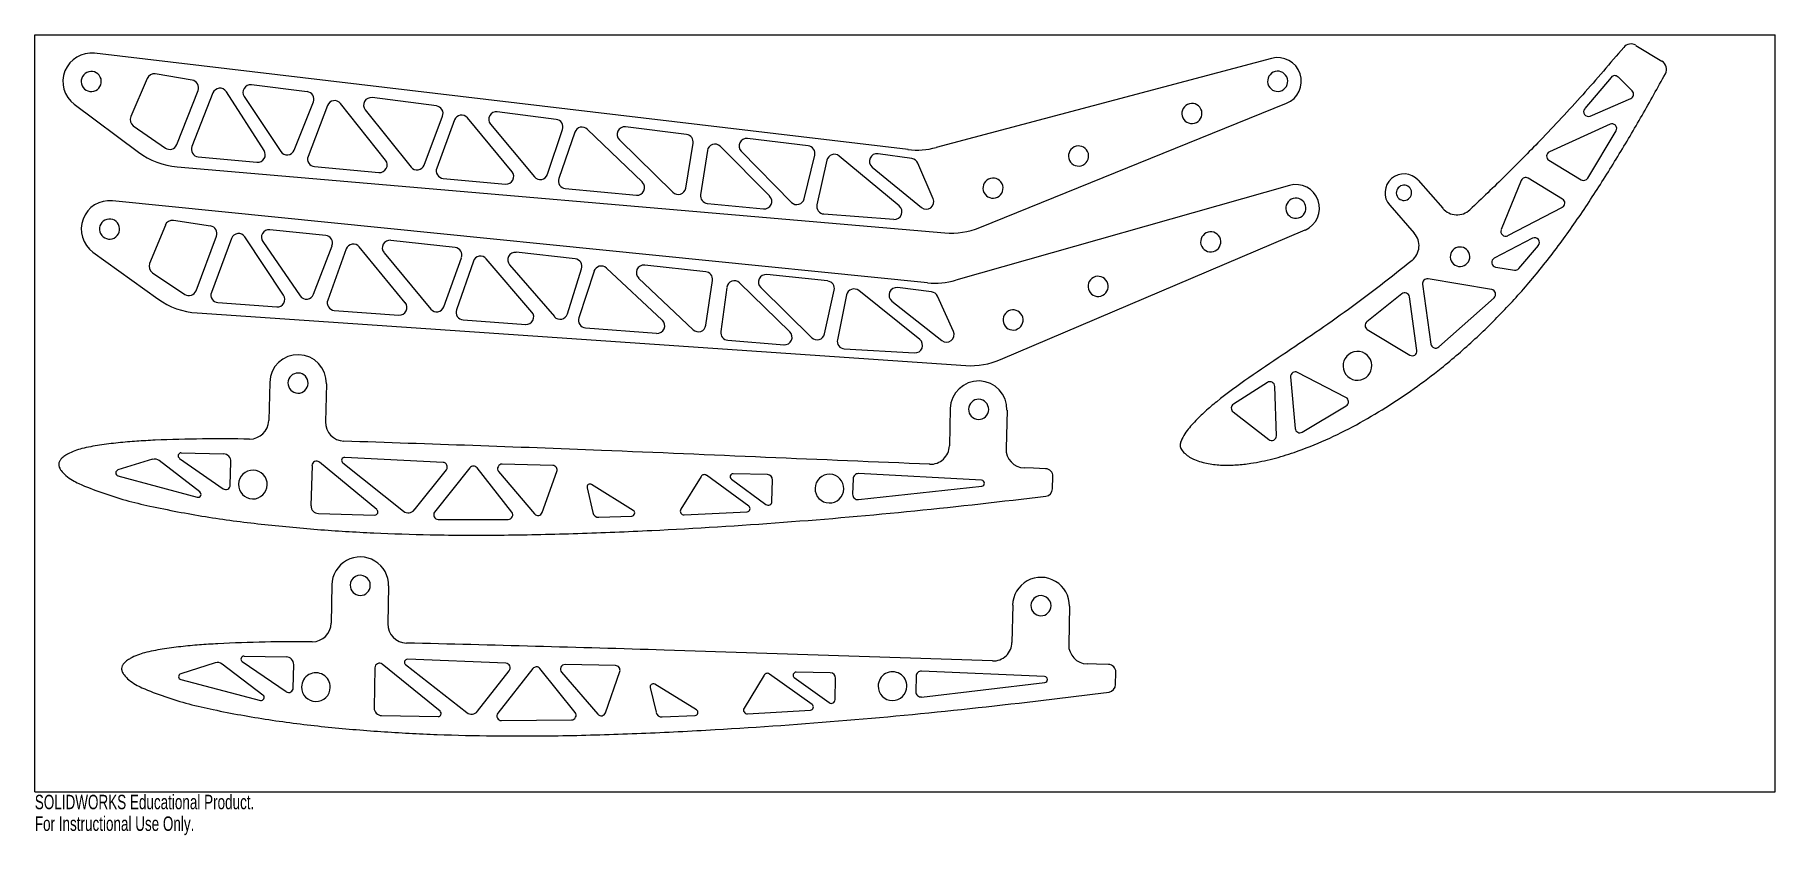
# Model space of a CAD drawing. Header units: inches. Extents: x 0 to 23, y -0.6 to 10.
import ezdxf

# ---------------------------------------------------------------- set-up
doc = ezdxf.new("R2010")
doc.units = ezdxf.units.IN
doc.header["$MEASUREMENT"] = 0
doc.styles.add('SLDTEXTSTYLE0', font='TXT', dxfattribs={"width": 0.7})

msp = doc.modelspace()

# ---------------------------------------------------------------- linework, layer by layer
at = {"color": 7, "linetype": 'Continuous'}
for p, q in [((0, 0), (0, 10)), ((0, 10), (23, 10)), ((23, 0), (23, 10)), ((0, 0), (23, 0))]:
    msp.add_line(p, q, dxfattribs=at)
at = {"color": 7, "linetype": 'Continuous', "lineweight": 25}
for p, q in [((11.54, 8.485), (0.79, 9.756)), ((16.345, 9.688), (11.914, 8.512)), ((21.158, 9.861), (21.504, 9.653)), ((2.081, 9.401), (1.591, 9.483)), ((20.832, 9.438), (20.483, 9.025)), ((21.11, 9.261), (20.924, 9.443)), ((1.483, 9.423), (1.267, 8.919)), ((1.875, 8.549), (2.157, 9.266)), ((2.354, 9.232), (2.076, 8.525)), ((3.03, 8.47), (2.532, 9.249)), ((3.6, 9.249), (2.862, 9.338)), ((0.521, 9.084), (1.369, 8.451)), ((2.767, 9.183), (3.25, 8.458)), ((3.426, 8.476), (3.681, 9.113)), ((3.868, 9.066), (3.612, 8.394)), ((4.636, 8.343), (4.04, 9.093)), ((4.367, 9.009), (4.973, 8.252)), ((5.308, 9.06), (4.458, 9.171)), ((6.892, 8.882), (6.112, 8.983)), ((12.487, 7.454), (16.542, 9.096)), ((20.555, 8.927), (21.091, 9.159)), ((1.302, 8.798), (1.725, 8.504)), ((5.144, 8.28), (5.388, 8.925)), ((5.546, 8.875), (5.311, 8.237)), ((6.307, 8.191), (5.717, 8.904)), ((6.023, 8.82), (6.604, 8.124)), ((6.775, 8.157), (6.974, 8.751)), ((8.029, 8.052), (7.301, 8.753)), ((8.613, 8.683), (7.808, 8.784)), ((20.817, 8.819), (20.016, 8.453)), ((7.137, 8.714), (6.925, 8.103)), ((7.725, 8.613), (8.433, 7.92)), ((8.602, 7.975), (8.7, 8.567)), ((9.71, 7.871), (9.058, 8.527)), ((10.222, 8.532), (9.419, 8.631)), ((20.523, 8.107), (20.897, 8.73)), ((2.16, 8.388), (2.936, 8.317)), ((8.888, 8.472), (8.798, 7.888)), ((9.335, 8.461), (9.999, 7.787)), ((10.168, 7.833), (10.307, 8.41)), ((10.469, 8.344), (10.336, 7.755)), ((11.424, 7.739), (10.63, 8.399)), ((11.592, 8.365), (11.144, 8.429)), ((11.872, 7.835), (11.67, 8.306)), ((20.01, 8.342), (20.437, 8.086)), ((1.881, 8.256), (12.026, 7.384)), ((3.696, 8.259), (4.548, 8.181)), ((5.395, 8.103), (6.221, 8.028)), ((11.066, 8.253), (11.717, 7.719)), ((18.282, 8.078), (18.607, 7.708)), ((19.645, 8.075), (19.379, 7.426)), ((20.19, 7.831), (19.735, 8.105)), ((7.01, 7.97), (7.95, 7.881)), ((16.58, 8.01), (12.17, 6.757)), ((11.796, 6.724), (1.026, 7.807)), ((8.888, 7.773), (9.63, 7.701)), ((10.426, 7.633), (11.353, 7.563)), ((17.906, 7.748), (18.231, 7.378)), ((19.466, 7.347), (20.187, 7.722)), ((1.725, 7.486), (1.517, 6.978)), ((2.323, 7.474), (1.832, 7.547)), ((3.844, 7.349), (3.105, 7.425)), ((12.762, 5.709), (16.788, 7.422)), ((2.132, 6.619), (2.402, 7.34)), ((2.599, 7.31), (2.334, 6.598)), ((3.288, 6.56), (2.776, 7.33)), ((3.013, 7.269), (3.508, 6.551)), ((3.684, 6.573), (3.928, 7.214)), ((4.116, 7.171), (3.871, 6.494)), ((4.896, 6.461), (4.287, 7.2)), ((5.555, 7.189), (4.703, 7.285)), ((19.793, 7.312), (19.288, 7.049)), ((19.613, 6.912), (19.87, 7.216)), ((0.769, 7.13), (1.628, 6.512)), ((4.615, 7.122), (5.234, 6.376)), ((5.405, 6.406), (5.638, 7.056)), ((5.797, 7.009), (5.573, 6.367)), ((6.57, 6.338), (5.967, 7.041)), ((6.274, 6.962), (6.867, 6.277)), ((7.142, 7.039), (6.361, 7.127)), ((7.038, 6.312), (7.226, 6.91)), ((8.293, 6.23), (7.554, 6.918)), ((8.867, 6.87), (8.06, 6.957)), ((19.306, 6.932), (19.555, 6.89)), ((1.554, 6.857), (1.983, 6.571)), ((7.39, 6.876), (7.189, 6.261)), ((7.98, 6.785), (8.7, 6.104)), ((8.868, 6.163), (8.955, 6.756)), ((9.978, 6.078), (9.314, 6.723)), ((10.478, 6.748), (9.673, 6.832)), ((18.34, 6.705), (18.451, 5.915)), ((19.253, 6.635), (18.412, 6.775)), ((2.42, 6.463), (3.197, 6.405)), ((9.145, 6.664), (9.066, 6.079)), ((9.593, 6.661), (10.268, 5.998)), ((10.436, 6.048), (10.565, 6.626)), ((10.728, 6.564), (10.606, 5.972)), ((11.694, 5.976), (10.888, 6.621)), ((11.327, 6.483), (11.987, 5.96)), ((11.851, 6.604), (11.402, 6.661)), ((12.14, 6.08), (11.93, 6.546)), ((18.065, 6.579), (17.603, 6.209)), ((18.266, 5.831), (18.166, 6.539)), ((18.555, 5.877), (19.284, 6.527)), ((2.144, 6.326), (12.302, 5.631)), ((3.958, 6.36), (4.811, 6.298)), ((5.66, 6.234), (6.487, 6.174)), ((7.277, 6.13), (8.217, 6.057)), ((17.609, 6.106), (18.172, 5.768)), ((9.157, 5.966), (9.901, 5.906)), ((10.698, 5.852), (11.626, 5.798)), ((17.328, 5.207), (16.687, 5.541)), ((3.104, 5.409), (3.091, 4.903)), ((3.854, 5.389), (3.841, 4.888)), ((16.29, 5.406), (15.84, 5.12)), ((16.408, 4.704), (16.386, 5.356)), ((16.596, 5.48), (16.655, 4.799)), ((12.098, 5.062), (12.086, 4.571)), ((16.75, 4.751), (17.331, 5.098)), ((12.848, 5.042), (12.835, 4.535)), ((15.835, 5.018), (16.307, 4.652)), ((1.555, 4.392), (1.098, 4.252)), ((2.181, 3.961), (1.645, 4.376)), ((1.911, 4.405), (2.488, 4.004)), ((1.935, 4.478), (2.493, 4.463)), ((5.395, 4.352), (4.097, 4.418)), ((1.099, 4.175), (2.146, 3.891)), ((2.583, 4.051), (2.591, 4.361)), ((3.664, 4.309), (3.65, 3.778)), ((4.52, 3.727), (3.762, 4.354)), ((4.07, 4.347), (4.873, 3.706)), ((5.014, 3.722), (5.439, 4.255)), ((5.75, 4.279), (5.284, 3.695)), ((6.303, 3.695), (5.844, 4.279)), ((6.13, 4.23), (6.603, 3.67)), ((6.844, 4.311), (6.178, 4.329)), ((6.706, 3.688), (6.899, 4.231)), ((8.806, 4.167), (8.537, 3.734)), ((9.437, 3.772), (8.877, 4.181)), ((9.682, 4.19), (9.23, 4.202)), ((12.513, 4.116), (10.887, 4.203)), ((13.45, 4), (13.454, 4.165)), ((7.299, 4.016), (7.374, 3.688)), ((7.909, 3.717), (7.359, 4.059)), ((9.205, 4.13), (9.663, 3.796)), ((9.742, 3.835), (9.75, 4.119)), ((10.814, 4.135), (10.808, 3.931)), ((10.886, 3.86), (12.515, 4.036)), ((8.582, 3.658), (9.415, 3.7)), ((3.747, 3.676), (4.493, 3.656)), ((5.331, 3.597), (6.256, 3.598)), ((7.455, 3.626), (7.89, 3.643)), ((3.926, 2.733), (3.917, 2.228)), ((4.676, 2.72), (4.667, 2.219)), ((12.923, 2.465), (12.914, 1.974)), ((13.672, 2.452), (13.664, 1.944)), ((2.385, 1.703), (1.929, 1.559)), ((3.015, 1.278), (2.476, 1.687)), ((2.742, 1.719), (3.322, 1.323)), ((2.765, 1.792), (3.323, 1.782)), ((3.416, 1.371), (3.421, 1.681)), ((4.494, 1.639), (4.485, 1.107)), ((5.356, 1.064), (4.592, 1.684)), ((4.901, 1.68), (5.71, 1.046)), ((6.225, 1.697), (4.927, 1.751)), ((6.581, 1.627), (6.12, 1.038)), ((7.14, 1.047), (6.675, 1.628)), ((7.675, 1.668), (7.009, 1.68)), ((1.931, 1.482), (2.981, 1.207)), ((5.85, 1.063), (6.27, 1.6)), ((6.962, 1.581), (7.44, 1.025)), ((7.542, 1.044), (7.731, 1.589)), ((8.745, 1.084), (8.192, 1.421)), ((9.637, 1.541), (9.373, 1.106)), ((10.272, 1.152), (9.709, 1.556)), ((10.037, 1.508), (10.498, 1.178)), ((10.513, 1.572), (10.061, 1.58)), ((10.577, 1.217), (10.582, 1.501)), ((11.646, 1.527), (11.642, 1.323)), ((13.345, 1.523), (11.719, 1.595)), ((11.72, 1.252), (13.348, 1.443)), ((14.283, 1.415), (14.286, 1.58)), ((8.132, 1.377), (8.21, 1.05)), ((4.583, 1.006), (5.33, 0.993)), ((6.168, 0.941), (7.093, 0.95)), ((8.292, 0.988), (8.726, 1.009)), ((9.419, 1.03), (10.251, 1.08))]:
    msp.add_line(p, q, dxfattribs=at)
at = {"color": 7, "linetype": 'Continuous', "lineweight": 25, "flags": 128}
for points in [[(13.358, 4.268), (13.2, 4.274), (13.075, 4.278)], [(14.189, 1.682), (14.031, 1.686), (13.906, 1.69)]]:
    msp.add_lwpolyline(points, dxfattribs=at)
at = {"color": 7, "linetype": 'Continuous', "lineweight": 25}
for centre, radius, start, end in [((0.746, 9.384), 0.375, 83.2561, 233.2561), ((16.425, 9.386), 0.313, 292.0461, 104.8606), ((21.094, 9.754), 0.125, 59, 140.1791), ((0.746, 9.384), 0.133, 26, 206), ((0.746, 9.384), 0.133, 206, 26), ((1.575, 9.384), 0.1, 80.5436, 156.8206), ((16.425, 9.386), 0.133, 26, 206), ((16.425, 9.386), 0.133, 206, 26), ((20.88, 9.398), 0.0625, 45.6825, 139.8195), ((21.439, 9.546), 0.125, 331.328, 59), ((2.064, 9.303), 0.1, 338.4918, 80.5436), ((2.447, 9.195), 0.1, 32.5985, 158.5311), ((2.85, 9.239), 0.1, 83.1572, 213.6364), ((3.588, 9.15), 0.1, 338.2029, 83.1572), ((21.066, 9.216), 0.0625, 293.3971, 45.6825), ((3.961, 9.031), 0.1, 38.4707, 159.1425), ((4.445, 9.071), 0.1, 82.5675, 218.6954), ((5.295, 8.961), 0.1, 339.2793, 82.5675), ((6.099, 8.884), 0.1, 82.6054, 219.8638), ((15.292, 8.961), 0.133, 26, 206), ((15.292, 8.961), 0.133, 206, 26), ((20.53, 8.984), 0.0625, 139.8195, 293.3971), ((1.359, 8.88), 0.1, 156.8206, 235.2377), ((5.64, 8.841), 0.1, 39.6223, 159.7467), ((6.879, 8.783), 0.1, 341.533, 82.6054), ((7.232, 8.681), 0.1, 46.0618, 160.8865), ((7.795, 8.685), 0.1, 82.8421, 225.5951), ((20.843, 8.763), 0.0625, 329, 114.585), ((1.782, 8.586), 0.1, 235.2377, 338.4918), ((2.169, 8.488), 0.1, 158.5311, 264.7207), ((8.601, 8.584), 0.1, 350.63, 82.8421), ((8.987, 8.457), 0.1, 44.8291, 171.2683), ((9.406, 8.531), 0.1, 83.0259, 224.5608), ((10.21, 8.433), 0.1, 346.4142, 83.0259), ((11.657, 9.478), 1, 263.2561, 284.8606), ((13.794, 8.399), 0.133, 26, 206), ((1.967, 9.252), 1, 233.2561, 265.0899), ((2.946, 8.416), 0.1, 264.7207, 32.5985), ((3.333, 8.513), 0.1, 213.6364, 338.2029), ((3.705, 8.358), 0.1, 159.1425, 264.8213), ((4.557, 8.281), 0.1, 264.8213, 38.4707), ((10.566, 8.322), 0.1, 50.2995, 167.3229), ((11.13, 8.33), 0.1, 81.8804, 230.6204), ((11.578, 8.266), 0.1, 23.3197, 81.8804), ((13.794, 8.399), 0.133, 206, 26), ((20.042, 8.396), 0.0625, 114.585, 239), ((5.051, 8.315), 0.1, 218.6954, 339.2793), ((5.405, 8.203), 0.1, 159.7467, 264.8033), ((6.23, 8.128), 0.1, 264.8033, 39.6223), ((6.68, 8.188), 0.1, 219.8638, 341.533), ((7.02, 8.07), 0.1, 160.8865, 264.5569), ((7.959, 7.98), 0.1, 264.5569, 46.0618), ((12.663, 7.975), 0.133, 26, 206), ((18.094, 7.913), 0.25, 41.2349, 221.2349), ((19.702, 8.051), 0.0625, 59, 157.7613), ((20.469, 8.139), 0.0625, 239, 329), ((8.503, 7.992), 0.1, 225.5951, 350.63), ((8.897, 7.873), 0.1, 171.2683, 264.4295), ((9.64, 7.8), 0.1, 264.4295, 44.8291), ((10.071, 7.857), 0.1, 224.5608, 346.4142), ((11.781, 7.796), 0.1, 230.6204, 23.3197), ((12.663, 7.975), 0.133, 206, 26), ((16.665, 7.709), 0.133, 27, 207), ((16.665, 7.709), 0.313, 293.0461, 105.8606), ((18.094, 7.913), 0.101, 14, 194), ((18.094, 7.913), 0.101, 194, 14), ((20.158, 7.777), 0.0625, 297.4663, 59), ((0.988, 7.434), 0.375, 84.2561, 234.2561), ((10.434, 7.733), 0.1, 167.3229, 265.6661), ((11.36, 7.662), 0.1, 265.6661, 50.2995), ((16.665, 7.709), 0.133, 207, 27), ((18.795, 7.872), 0.25, 221.2349, 312.9091), ((0.988, 7.434), 0.133, 27, 207), ((0.988, 7.434), 0.133, 207, 27), ((1.817, 7.449), 0.1, 81.5436, 157.8206), ((2.308, 7.376), 0.1, 339.4918, 81.5436), ((2.693, 7.275), 0.1, 33.5985, 159.5311), ((3.095, 7.325), 0.1, 84.1572, 214.6364), ((12.112, 8.381), 1, 265.0899, 292.0461), ((15.54, 7.265), 0.133, 27, 207), ((18.043, 7.214), 0.25, 309.3932, 41.2349), ((19.437, 7.402), 0.0625, 157.7613, 297.4663), ((3.834, 7.25), 0.1, 339.2029, 84.1572), ((4.21, 7.137), 0.1, 39.4707, 160.1425), ((4.692, 7.186), 0.1, 83.5675, 219.6954), ((5.544, 7.09), 0.1, 340.2793, 83.5675), ((15.54, 7.265), 0.133, 207, 27), ((18.835, 7.068), 0.129, 14, 194), ((19.822, 7.256), 0.0625, 319.8195, 117.4663), ((1.61, 6.941), 0.1, 157.8206, 236.2377), ((5.891, 6.976), 0.1, 40.6223, 160.7467), ((6.35, 7.027), 0.1, 83.6054, 220.8638), ((7.131, 6.94), 0.1, 342.533, 83.6054), ((7.485, 6.845), 0.1, 47.0618, 161.8865), ((8.049, 6.858), 0.1, 83.8421, 226.5951), ((18.835, 7.068), 0.129, 194, 14), ((19.316, 6.994), 0.0625, 117.4663, 260.5422), ((19.565, 6.952), 0.0625, 260.5422, 319.8195), ((8.856, 6.771), 0.1, 351.63, 83.8421), ((9.244, 6.651), 0.1, 45.8291, 172.2683), ((9.663, 6.733), 0.1, 84.0259, 225.5608), ((10.468, 6.648), 0.1, 347.4142, 84.0259), ((11.897, 7.719), 1, 264.2561, 285.8606), ((14.052, 6.677), 0.133, 27, 207), ((14.052, 6.677), 0.133, 207, 27), ((18.402, 6.714), 0.0625, 80.5422, 188.0236), ((2.212, 7.323), 1, 234.2561, 266.0899), ((2.038, 6.654), 0.1, 236.2377, 339.4918), ((2.427, 6.563), 0.1, 159.5311, 265.7207), ((3.205, 6.505), 0.1, 265.7207, 33.5985), ((3.59, 6.608), 0.1, 214.6364, 339.2029), ((3.965, 6.46), 0.1, 160.1425, 265.8213), ((4.819, 6.398), 0.1, 265.8213, 39.4707), ((10.826, 6.543), 0.1, 51.2995, 168.3229), ((11.389, 6.561), 0.1, 82.8804, 231.6204), ((11.838, 6.505), 0.1, 24.3197, 82.8804), ((18.104, 6.53), 0.0625, 8.0236, 128.6769), ((19.243, 6.573), 0.0625, 311.6634, 80.5422), ((5.311, 6.44), 0.1, 219.6954, 340.2793), ((5.667, 6.334), 0.1, 160.7467, 265.8033), ((6.494, 6.273), 0.1, 265.8033, 40.6223), ((6.943, 6.342), 0.1, 220.8638, 342.533), ((7.284, 6.229), 0.1, 161.8865, 265.5569), ((8.225, 6.156), 0.1, 265.5569, 47.0618), ((12.928, 6.233), 0.133, 27, 207), ((12.928, 6.233), 0.133, 207, 27), ((8.769, 6.177), 0.1, 226.5951, 351.63), ((9.165, 6.065), 0.1, 172.2683, 265.4295), ((9.908, 6.006), 0.1, 265.4295, 45.8291), ((10.338, 6.07), 0.1, 225.5608, 347.4142), ((12.049, 6.039), 0.1, 231.6204, 24.3197), ((17.642, 6.16), 0.0625, 128.6769, 239), ((3.479, 5.399), 0.375, 358.5, 178.5), ((10.704, 5.952), 0.1, 168.3229, 266.6661), ((11.632, 5.898), 0.1, 266.6661, 51.2995), ((17.479, 5.627), 0.19, 14, 194), ((18.204, 5.822), 0.0625, 239, 8.0236), ((18.513, 5.924), 0.0625, 188.0236, 311.6634), ((3.479, 5.399), 0.133, 358.5, 178.5), ((12.37, 6.629), 1, 266.0899, 293.0461), ((16.658, 5.485), 0.0625, 62.5068, 184.9704), ((17.479, 5.627), 0.19, 194, 14), ((3.479, 5.399), 0.133, 178.5, 358.5), ((12.473, 5.052), 0.375, 358.5, 178.5), ((16.324, 5.354), 0.0625, 1.8729, 122.4349), ((12.473, 5.052), 0.133, 358.5, 178.5), ((15.874, 5.068), 0.0625, 122.4349, 232.1856), ((17.299, 5.152), 0.0625, 300.8064, 62.5068), ((2.841, 4.91), 0.25, 269.3769, 358.5), ((4.091, 4.882), 0.25, 178.5, 268.2472), ((12.473, 5.052), 0.133, 178.5, 358.5), ((16.345, 4.702), 0.0625, 232.1856, 1.8729), ((16.718, 4.805), 0.0625, 184.9704, 300.8064), ((1.584, 4.296), 0.1, 52.3092, 107.0924), ((1.934, 4.438), 0.04, 88.5, 235.1904), ((2.491, 4.363), 0.1, 358.5, 88.5), ((4.095, 4.378), 0.04, 87.0891, 231.4322), ((11.836, 4.577), 0.25, 267.6895, 358.5), ((13.085, 4.528), 0.25, 178.5, 267.8094), ((1.11, 4.213), 0.04, 107.0924, 254.8396), ((2.882, 4.059), 0.19, 358.5, 178.5), ((3.723, 4.308), 0.06, 50.3974, 178.5), ((5.392, 4.292), 0.06, 321.4322, 87.0891), ((5.797, 4.242), 0.06, 38.1732, 141.4322), ((6.176, 4.269), 0.06, 88.5, 220.1645), ((6.843, 4.251), 0.06, 340.3487, 88.5), ((8.848, 4.14), 0.05, 53.876, 148.2009), ((9.229, 4.162), 0.04, 88.5, 233.876), ((9.68, 4.12), 0.07, 358.5, 88.5), ((10.501, 4.005), 0.19, 358.5, 178.5), ((10.884, 4.133), 0.07, 86.9449, 178.5), ((13.354, 4.168), 0.1, 358.5, 87.8285), ((2.157, 3.93), 0.04, 254.8396, 52.3092), ((2.523, 4.053), 0.06, 235.1904, 358.5), ((2.882, 4.059), 0.19, 178.5, 358.5), ((7.338, 4.025), 0.04, 58.1394, 192.9218), ((10.501, 4.005), 0.19, 178.5, 358.5), ((10.878, 3.929), 0.07, 178.5, 276.1905), ((12.51, 4.076), 0.04, 276.1905, 86.9449), ((13.35, 4.003), 0.1, 276.9712, 358.5), ((3.75, 3.776), 0.1, 178.5, 268.5), ((4.494, 3.696), 0.04, 268.5, 50.3974), ((4.936, 3.785), 0.1, 231.4322, 321.4322), ((5.331, 3.657), 0.06, 141.4322, 270.0258), ((6.256, 3.658), 0.06, 270.0258, 38.1732), ((6.649, 3.709), 0.06, 220.1645, 340.3487), ((7.452, 3.706), 0.08, 192.9218, 272.2779), ((7.888, 3.683), 0.04, 272.2779, 58.1394), ((8.58, 3.708), 0.05, 148.2009, 272.9081), ((9.413, 3.74), 0.04, 272.9081, 53.876), ((9.692, 3.836), 0.05, 233.876, 358.5), ((4.301, 2.727), 0.375, 359, 179), ((4.301, 2.727), 0.133, 359, 179), ((13.297, 2.458), 0.375, 359, 179), ((4.301, 2.727), 0.133, 179, 359), ((13.297, 2.458), 0.133, 359, 179), ((13.297, 2.458), 0.133, 179, 359), ((3.667, 2.232), 0.25, 269.8769, 359), ((4.917, 2.215), 0.25, 179, 268.7472), ((12.664, 1.978), 0.25, 268.1895, 359), ((13.913, 1.94), 0.25, 179, 268.3094), ((2.415, 1.608), 0.1, 52.8092, 107.5924), ((2.764, 1.752), 0.04, 89, 235.6904), ((3.321, 1.682), 0.1, 359, 89), ((4.554, 1.638), 0.06, 50.8974, 179), ((4.925, 1.711), 0.04, 87.5891, 231.9322), ((6.223, 1.637), 0.06, 321.9322, 87.5891), ((6.628, 1.59), 0.06, 38.6732, 141.9322), ((7.007, 1.62), 0.06, 89, 220.6645), ((7.674, 1.608), 0.06, 340.8487, 89), ((14.186, 1.582), 0.1, 359, 88.3285), ((1.941, 1.521), 0.04, 107.5924, 255.3396), ((3.715, 1.382), 0.19, 359, 179), ((3.715, 1.382), 0.19, 179, 359), ((8.171, 1.386), 0.04, 58.6394, 193.4218), ((9.68, 1.515), 0.05, 54.376, 148.7009), ((10.061, 1.54), 0.04, 89, 234.376), ((10.512, 1.502), 0.07, 359, 89), ((11.335, 1.395), 0.19, 359, 179), ((11.335, 1.395), 0.19, 179, 359), ((11.716, 1.525), 0.07, 87.4449, 179), ((13.343, 1.483), 0.04, 276.6905, 87.4449), ((14.183, 1.417), 0.1, 277.4712, 359), ((2.991, 1.246), 0.04, 255.3396, 52.8092), ((3.356, 1.372), 0.06, 235.6904, 359), ((10.249, 1.12), 0.04, 273.4081, 54.376), ((10.527, 1.218), 0.05, 234.376, 359), ((11.712, 1.322), 0.07, 179, 276.6905), ((4.585, 1.106), 0.1, 179, 269), ((5.33, 1.033), 0.04, 269, 50.8974), ((5.771, 1.125), 0.1, 231.9322, 321.9322), ((6.167, 1.001), 0.06, 141.9322, 270.5258), ((7.093, 1.01), 0.06, 270.5258, 38.6732), ((7.485, 1.064), 0.06, 220.6645, 340.8487), ((8.288, 1.068), 0.08, 193.4218, 272.7779), ((8.724, 1.049), 0.04, 272.7779, 58.6394), ((9.416, 1.08), 0.05, 148.7009, 273.4081)]:
    msp.add_arc(centre, radius, start, end, dxfattribs=at)
for points, knots in [([(20.998, 9.834), (20.819, 9.624), (20.461, 9.204), (19.935, 8.643), (19.437, 8.137), (19.123, 7.838), (18.965, 7.689)], [0, 0, 0, 0, 0.279994, 0.559993, 0.779995, 1, 1, 1, 1]), ([(18.201, 7.02), (18.063, 6.909), (17.787, 6.687), (17.36, 6.371), (16.927, 6.064), (16.486, 5.768), (16.044, 5.473), (15.703, 5.226), (15.466, 5.026), (15.323, 4.887), (15.211, 4.757), (15.153, 4.65), (15.129, 4.577), (15.152, 4.515), (15.199, 4.465), (15.26, 4.421), (15.361, 4.37), (15.507, 4.33), (15.695, 4.311), (15.884, 4.316), (16.106, 4.341), (16.361, 4.395), (16.694, 4.496), (17.064, 4.644), (17.467, 4.845), (17.856, 5.073), (18.229, 5.323), (18.626, 5.622), (19.037, 5.977), (19.456, 6.392), (19.855, 6.845), (20.231, 7.334), (20.586, 7.856), (20.922, 8.391), (21.243, 8.934), (21.447, 9.302), (21.549, 9.486)], [0, 0, 0, 0, 0.041672, 0.083344, 0.125016, 0.166687, 0.208359, 0.250026, 0.265655, 0.281277, 0.296917, 0.30569, 0.310069, 0.314401, 0.320243, 0.326115, 0.331984, 0.346743, 0.361512, 0.376281, 0.391052, 0.414256, 0.437463, 0.472741, 0.508023, 0.543305, 0.578589, 0.613872, 0.660074, 0.706276, 0.752478, 0.80198, 0.851485, 0.90099, 0.950495, 1, 1, 1, 1]), ([(2.839, 4.66), (2.631, 4.661), (2.215, 4.664), (1.717, 4.652), (1.346, 4.632), (1.101, 4.612), (0.859, 4.579), (0.667, 4.549), (0.526, 4.505), (0.446, 4.469), (0.384, 4.431), (0.347, 4.398), (0.323, 4.364), (0.312, 4.326), (0.322, 4.283), (0.355, 4.23), (0.414, 4.172), (0.494, 4.116), (0.651, 4.037), (0.887, 3.951), (1.199, 3.847), (1.657, 3.743), (2.253, 3.628), (2.993, 3.532), (3.735, 3.462), (4.48, 3.417), (5.302, 3.39), (6.201, 3.388), (7.177, 3.41), (8.408, 3.461), (9.893, 3.554), (11.63, 3.704), (12.785, 3.837), (13.362, 3.904)], [0, 0, 0, 0, 0.039315, 0.078653, 0.094065, 0.109539, 0.125138, 0.140215, 0.146263, 0.152999, 0.156685, 0.160021, 0.162331, 0.16444, 0.167205, 0.170389, 0.176129, 0.182814, 0.188783, 0.209284, 0.230223, 0.250992, 0.297977, 0.344951, 0.391929, 0.438906, 0.485884, 0.547406, 0.608925, 0.670444, 0.780296, 0.890148, 1, 1, 1, 1]), ([(11.826, 4.327), (11.103, 4.357), (9.658, 4.417), (7.645, 4.505), (5.787, 4.574), (4.651, 4.613), (4.083, 4.632)], [0, 0, 0, 0, 0.28, 0.56, 0.78, 1, 1, 1, 1]), ([(3.666, 1.982), (3.459, 1.982), (3.042, 1.981), (2.545, 1.964), (2.174, 1.941), (1.929, 1.919), (1.688, 1.884), (1.496, 1.852), (1.355, 1.807), (1.275, 1.771), (1.214, 1.732), (1.177, 1.698), (1.153, 1.664), (1.143, 1.627), (1.153, 1.584), (1.186, 1.531), (1.246, 1.473), (1.326, 1.417), (1.485, 1.341), (1.721, 1.256), (2.035, 1.155), (2.493, 1.055), (3.09, 0.946), (3.831, 0.855), (4.574, 0.792), (5.318, 0.753), (6.141, 0.734), (7.04, 0.739), (8.016, 0.77), (9.246, 0.832), (10.73, 0.938), (12.466, 1.103), (13.62, 1.246), (14.196, 1.318)], [0, 0, 0, 0, 0.039315, 0.078653, 0.094065, 0.109539, 0.125138, 0.140215, 0.146263, 0.152999, 0.156685, 0.160021, 0.162331, 0.16444, 0.167205, 0.170389, 0.176129, 0.182814, 0.188783, 0.209284, 0.230223, 0.250992, 0.297977, 0.344951, 0.391929, 0.438906, 0.485884, 0.547406, 0.608925, 0.670444, 0.780296, 0.890148, 1, 1, 1, 1]), ([(12.656, 1.728), (11.933, 1.752), (10.488, 1.799), (8.474, 1.869), (6.616, 1.922), (5.479, 1.951), (4.911, 1.965)], [0, 0, 0, 0, 0.28, 0.56, 0.78, 1, 1, 1, 1])]:
    msp.add_open_spline(points, degree=3, knots=knots, dxfattribs=at)

# ---------------------------------------------------------------- texts
at = {"color": 7, "linetype": 'Continuous', "char_height": 0.1903, "attachment_point": 1, "style": 'SLDTEXTSTYLE0'}
for s, insert in [('SOLIDWORKS Educational Product.', (0, -0.04)), ('For Instructional Use Only.', (0, -0.326))]:
    msp.add_mtext(s, dxfattribs=dict(at, insert=insert))

doc.saveas('drawing.dxf')
